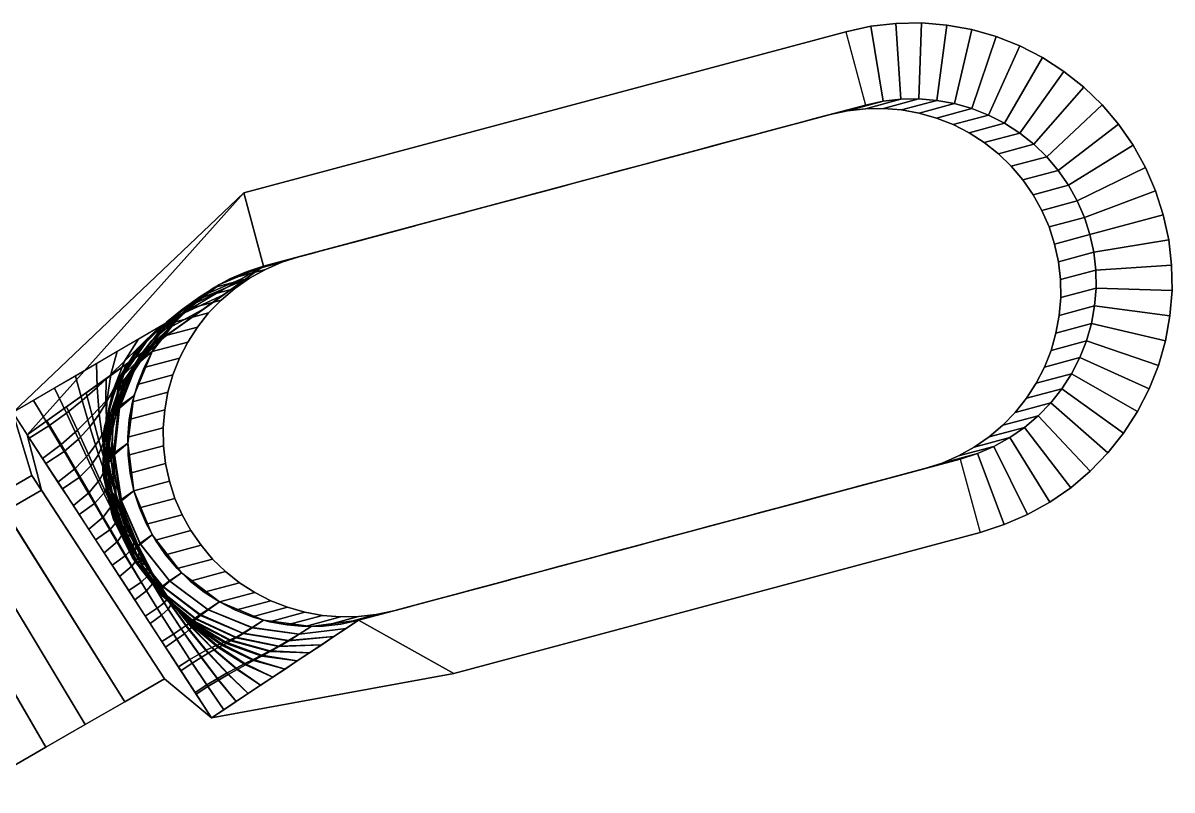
# Model space of a CAD drawing. Extents: x -5 to 4.92, y -1.62 to 2.57.
# Drawn here: x 1.786 to 4.921, y 0.475 to 2.568 of the extents above; entities that cross this region are included whole.
import ezdxf

# ---------------------------------------------------------------- set-up
doc = ezdxf.new("R2010")
doc.units = 0
doc.header["$MEASUREMENT"] = 0
doc.layers.add('FINGSURF', color=3, linetype='CONTINUOUS')

msp = doc.modelspace()

# ---------------------------------------------------------------- linework, layer by layer
at = {"layer": 'FINGSURF'}
for points in [[(4.0313, 2.5446, 0.35), (4.0313, 2.5446, -0.15), (2.3892, 2.1046, -0.15), (2.3892, 2.1046, 0.35)], [(2.4429, 1.9044, 0.45), (2.3892, 2.1046, 0.35), (4.0313, 2.5446, 0.35), (4.0849, 2.3444, 0.45)], [(2.4429, 1.9044, -0.15), (2.3892, 2.1046, -0.15), (4.0313, 2.5446, -0.15), (4.0849, 2.3444, -0.15)], [(3.9883, 2.3185, 0.35), (4.0849, 2.3444, 0.45), (2.4429, 1.9044, 0.45), (2.5394, 1.9303, 0.35)], [(2.4429, 1.9044, -0.15), (2.5394, 1.9303, -0.05), (3.9883, 2.3185, -0.05), (4.0849, 2.3444, -0.15)], [(2.5394, 1.9303, -0.05), (2.5394, 1.9303, 0.35), (3.9883, 2.3185, 0.35), (3.9883, 2.3185, -0.05)], [(1.7586, 1.5052, 0.0741), (2.3892, 2.1046, -0.15), (2.4429, 1.9044, -0.15), (1.7586, 1.5052, 0.0741)], [(1.7982, 1.4444, 0.2241), (2.3892, 2.1046, 0.35), (2.3892, 2.1046, -0.15), (1.7586, 1.5052, 0.0741)], [(1.7982, 1.4444, 0.2241), (2.3892, 2.1046, 0.35), (2.4429, 1.9044, 0.45), (1.7982, 1.4444, 0.2241)], [(1.8369, 1.2933, 0.2), (1.8105, 1.3338, 0.1), (1.7586, 1.5052, 0.0741), (1.7982, 1.4444, 0.2241)], [(1.7586, 1.5052, 0.0741), (1.8105, 1.3338, 0.1), (2.1722, 0.7785, 0.1), (2.3011, 0.6723, 0.0741)], [(1.8369, 1.2933, 0.2), (1.7982, 1.4444, 0.2241), (2.3011, 0.6723, 0.2241), (2.1722, 0.7785, 0.2)], [(2.7983, 0.9644, 0.35), (2.7017, 0.9385, 0.45), (4.3437, 1.3785, 0.45), (4.2472, 1.3526, 0.35)], [(4.3437, 1.3785, -0.15), (4.2472, 1.3526, -0.05), (2.7983, 0.9644, -0.05), (2.7017, 0.9385, -0.15)], [(2.962, 0.7937, -0.15), (2.7017, 0.9385, -0.15), (4.3437, 1.3785, -0.15), (4.3974, 1.1783, -0.15)], [(2.962, 0.7937, 0.35), (2.7017, 0.9385, 0.45), (4.3437, 1.3785, 0.45), (4.3974, 1.1783, 0.35)], [(2.7983, 0.9644, -0.05), (2.7983, 0.9644, 0.35), (4.2472, 1.3526, 0.35), (4.2472, 1.3526, -0.05)], [(2.962, 0.7937, -0.15), (2.962, 0.7937, 0.35), (4.3974, 1.1783, 0.35), (4.3974, 1.1783, -0.15)], [(2.3011, 0.6723, 0.0741), (2.7017, 0.9385, -0.15), (2.962, 0.7937, -0.1383), (2.3011, 0.6723, 0.0741)], [(2.3011, 0.6723, 0.2241), (2.962, 0.7937, 0.35), (2.7017, 0.9385, 0.45), (2.3011, 0.6723, 0.2241)], [(2.3011, 0.6723, 0.2241), (2.3011, 0.6723, 0.0741), (2.962, 0.7937, -0.1383), (2.962, 0.7937, 0.35)], [(2.1722, 0.7785, 0.1), (2.1722, 0.7785, 0.2), (2.3011, 0.6723, 0.2241), (2.3011, 0.6723, 0.0741)]]:
    msp.add_3dface(points, dxfattribs=at)

# ---------------------------------------------------------------- meshes
mesh = msp.add_polymesh((2, 33), dxfattribs=at)
for k, corner in enumerate([(4.3974, 1.1783, -0.15), (4.4635, 1.1995, -0.15), (4.5272, 1.2271, -0.15), (4.5878, 1.2608, -0.15), (4.6449, 1.3003, -0.15), (4.6978, 1.3452, -0.15), (4.7461, 1.3951, -0.15), (4.7892, 1.4495, -0.15), (4.8269, 1.5078, -0.15), (4.8586, 1.5696, -0.15), (4.8841, 1.6341, -0.15), (4.9031, 1.7008, -0.15), (4.9156, 1.7691, -0.15), (4.9212, 1.8383, -0.15), (4.9201, 1.9077, -0.15), (4.9122, 1.9767, -0.15), (4.8975, 2.0445, -0.15), (4.8763, 2.1106, -0.15), (4.8487, 2.1743, -0.15), (4.815, 2.2349, -0.15), (4.7755, 2.292, -0.15), (4.7305, 2.3449, -0.15), (4.6807, 2.3932, -0.15), (4.6263, 2.4363, -0.15), (4.568, 2.474, -0.15), (4.5062, 2.5057, -0.15), (4.4417, 2.5312, -0.15), (4.3749, 2.5502, -0.15), (4.3067, 2.5627, -0.15), (4.2375, 2.5683, -0.15), (4.1681, 2.5672, -0.15), (4.0991, 2.5593, -0.15), (4.0313, 2.5446, -0.15), (4.3437, 1.3785, -0.15), (4.3905, 1.3935, -0.15), (4.4355, 1.413, -0.15), (4.4784, 1.4368, -0.15), (4.5187, 1.4648, -0.15), (4.5561, 1.4965, -0.15), (4.5903, 1.5318, -0.15), (4.6208, 1.5702, -0.15), (4.6474, 1.6114, -0.15), (4.6698, 1.6551, -0.15), (4.6878, 1.7007, -0.15), (4.7013, 1.7479, -0.15), (4.7101, 1.7962, -0.15), (4.7141, 1.8451, -0.15), (4.7133, 1.8941, -0.15), (4.7077, 1.9429, -0.15), (4.6973, 1.9909, -0.15), (4.6823, 2.0376, -0.15), (4.6628, 2.0826, -0.15), (4.6389, 2.1255, -0.15), (4.611, 2.1658, -0.15), (4.5793, 2.2032, -0.15), (4.544, 2.2374, -0.15), (4.5056, 2.2679, -0.15), (4.4643, 2.2945, -0.15), (4.4207, 2.3169, -0.15), (4.3751, 2.3349, -0.15), (4.3279, 2.3484, -0.15), (4.2796, 2.3572, -0.15), (4.2307, 2.3612, -0.15), (4.1816, 2.3604, -0.15), (4.1329, 2.3548, -0.15), (4.0849, 2.3444, -0.15)]):
    mesh.set_mesh_vertex(divmod(k, 33), corner)
mesh = msp.add_polymesh((2, 33), dxfattribs=at)
for k, corner in enumerate([(4.3974, 1.1783, 0.35), (4.4635, 1.1995, 0.35), (4.5272, 1.2271, 0.35), (4.5878, 1.2608, 0.35), (4.6449, 1.3003, 0.35), (4.6978, 1.3452, 0.35), (4.7461, 1.3951, 0.35), (4.7892, 1.4495, 0.35), (4.8269, 1.5078, 0.35), (4.8586, 1.5696, 0.35), (4.8841, 1.6341, 0.35), (4.9031, 1.7008, 0.35), (4.9156, 1.7691, 0.35), (4.9212, 1.8383, 0.35), (4.9201, 1.9077, 0.35), (4.9122, 1.9767, 0.35), (4.8975, 2.0445, 0.35), (4.8763, 2.1106, 0.35), (4.8487, 2.1743, 0.35), (4.815, 2.2349, 0.35), (4.7755, 2.292, 0.35), (4.7305, 2.3449, 0.35), (4.6807, 2.3932, 0.35), (4.6263, 2.4363, 0.35), (4.568, 2.474, 0.35), (4.5062, 2.5057, 0.35), (4.4417, 2.5312, 0.35), (4.3749, 2.5502, 0.35), (4.3067, 2.5627, 0.35), (4.2375, 2.5683, 0.35), (4.1681, 2.5672, 0.35), (4.0991, 2.5593, 0.35), (4.0313, 2.5446, 0.35), (4.3437, 1.3785, 0.45), (4.3905, 1.3935, 0.45), (4.4355, 1.413, 0.45), (4.4784, 1.4368, 0.45), (4.5187, 1.4648, 0.45), (4.5561, 1.4965, 0.45), (4.5903, 1.5318, 0.45), (4.6208, 1.5702, 0.45), (4.6474, 1.6114, 0.45), (4.6698, 1.6551, 0.45), (4.6878, 1.7007, 0.45), (4.7013, 1.7479, 0.45), (4.7101, 1.7962, 0.45), (4.7141, 1.8451, 0.45), (4.7133, 1.8941, 0.45), (4.7077, 1.9429, 0.45), (4.6973, 1.9909, 0.45), (4.6823, 2.0376, 0.45), (4.6628, 2.0826, 0.45), (4.6389, 2.1255, 0.45), (4.611, 2.1658, 0.45), (4.5793, 2.2032, 0.45), (4.544, 2.2374, 0.45), (4.5056, 2.2679, 0.45), (4.4643, 2.2945, 0.45), (4.4207, 2.3169, 0.45), (4.3751, 2.3349, 0.45), (4.3279, 2.3484, 0.45), (4.2796, 2.3572, 0.45), (4.2307, 2.3612, 0.45), (4.1816, 2.3604, 0.45), (4.1329, 2.3548, 0.45), (4.0849, 2.3444, 0.45)]):
    mesh.set_mesh_vertex(divmod(k, 33), corner)
mesh = msp.add_polymesh((2, 33), dxfattribs=at)
for k, corner in enumerate([(4.3974, 1.1783, -0.15), (4.4635, 1.1995, -0.15), (4.5272, 1.2271, -0.15), (4.5878, 1.2608, -0.15), (4.6449, 1.3003, -0.15), (4.6978, 1.3452, -0.15), (4.7461, 1.3951, -0.15), (4.7892, 1.4495, -0.15), (4.8269, 1.5078, -0.15), (4.8586, 1.5696, -0.15), (4.8841, 1.6341, -0.15), (4.9031, 1.7008, -0.15), (4.9156, 1.7691, -0.15), (4.9212, 1.8383, -0.15), (4.9201, 1.9077, -0.15), (4.9122, 1.9767, -0.15), (4.8975, 2.0445, -0.15), (4.8763, 2.1106, -0.15), (4.8487, 2.1743, -0.15), (4.815, 2.2349, -0.15), (4.7755, 2.292, -0.15), (4.7305, 2.3449, -0.15), (4.6807, 2.3932, -0.15), (4.6263, 2.4363, -0.15), (4.568, 2.474, -0.15), (4.5062, 2.5057, -0.15), (4.4417, 2.5312, -0.15), (4.3749, 2.5502, -0.15), (4.3067, 2.5627, -0.15), (4.2375, 2.5683, -0.15), (4.1681, 2.5672, -0.15), (4.0991, 2.5593, -0.15), (4.0313, 2.5446, -0.15), (4.3974, 1.1783, 0.35), (4.4635, 1.1995, 0.35), (4.5272, 1.2271, 0.35), (4.5878, 1.2608, 0.35), (4.6449, 1.3003, 0.35), (4.6978, 1.3452, 0.35), (4.7461, 1.3951, 0.35), (4.7892, 1.4495, 0.35), (4.8269, 1.5078, 0.35), (4.8586, 1.5696, 0.35), (4.8841, 1.6341, 0.35), (4.9031, 1.7008, 0.35), (4.9156, 1.7691, 0.35), (4.9212, 1.8383, 0.35), (4.9201, 1.9077, 0.35), (4.9122, 1.9767, 0.35), (4.8975, 2.0445, 0.35), (4.8763, 2.1106, 0.35), (4.8487, 2.1743, 0.35), (4.815, 2.2349, 0.35), (4.7755, 2.292, 0.35), (4.7305, 2.3449, 0.35), (4.6807, 2.3932, 0.35), (4.6263, 2.4363, 0.35), (4.568, 2.474, 0.35), (4.5062, 2.5057, 0.35), (4.4417, 2.5312, 0.35), (4.3749, 2.5502, 0.35), (4.3067, 2.5627, 0.35), (4.2375, 2.5683, 0.35), (4.1681, 2.5672, 0.35), (4.0991, 2.5593, 0.35), (4.0313, 2.5446, 0.35)]):
    mesh.set_mesh_vertex(divmod(k, 33), corner)
mesh = msp.add_polymesh((2, 33), dxfattribs=at)
for k, corner in enumerate([(4.2472, 1.3526, 0.35), (4.2939, 1.3676, 0.35), (4.3389, 1.3871, 0.35), (4.3818, 1.411, 0.35), (4.4221, 1.4389, 0.35), (4.4595, 1.4706, 0.35), (4.4937, 1.5059, 0.35), (4.5242, 1.5443, 0.35), (4.5508, 1.5856, 0.35), (4.5732, 1.6292, 0.35), (4.5912, 1.6748, 0.35), (4.6047, 1.722, 0.35), (4.6135, 1.7703, 0.35), (4.6175, 1.8192, 0.35), (4.6167, 1.8683, 0.35), (4.6111, 1.917, 0.35), (4.6007, 1.965, 0.35), (4.5857, 2.0117, 0.35), (4.5662, 2.0567, 0.35), (4.5423, 2.0996, 0.35), (4.5144, 2.1399, 0.35), (4.4827, 2.1774, 0.35), (4.4474, 2.2115, 0.35), (4.409, 2.242, 0.35), (4.3677, 2.2686, 0.35), (4.3241, 2.291, 0.35), (4.2785, 2.309, 0.35), (4.2313, 2.3225, 0.35), (4.183, 2.3313, 0.35), (4.1341, 2.3353, 0.35), (4.085, 2.3345, 0.35), (4.0363, 2.3289, 0.35), (3.9883, 2.3185, 0.35), (4.3437, 1.3785, 0.45), (4.3905, 1.3935, 0.45), (4.4355, 1.413, 0.45), (4.4784, 1.4368, 0.45), (4.5187, 1.4648, 0.45), (4.5561, 1.4965, 0.45), (4.5903, 1.5318, 0.45), (4.6208, 1.5702, 0.45), (4.6474, 1.6114, 0.45), (4.6698, 1.6551, 0.45), (4.6878, 1.7007, 0.45), (4.7013, 1.7479, 0.45), (4.7101, 1.7962, 0.45), (4.7141, 1.8451, 0.45), (4.7133, 1.8941, 0.45), (4.7077, 1.9429, 0.45), (4.6973, 1.9909, 0.45), (4.6823, 2.0376, 0.45), (4.6628, 2.0826, 0.45), (4.6389, 2.1255, 0.45), (4.611, 2.1658, 0.45), (4.5793, 2.2032, 0.45), (4.544, 2.2374, 0.45), (4.5056, 2.2679, 0.45), (4.4643, 2.2945, 0.45), (4.4207, 2.3169, 0.45), (4.3751, 2.3349, 0.45), (4.3279, 2.3484, 0.45), (4.2796, 2.3572, 0.45), (4.2307, 2.3612, 0.45), (4.1816, 2.3604, 0.45), (4.1329, 2.3548, 0.45), (4.0849, 2.3444, 0.45)]):
    mesh.set_mesh_vertex(divmod(k, 33), corner)
mesh = msp.add_polymesh((2, 33), dxfattribs=at)
for k, corner in enumerate([(4.3437, 1.3785, -0.15), (4.3905, 1.3935, -0.15), (4.4355, 1.413, -0.15), (4.4784, 1.4368, -0.15), (4.5187, 1.4648, -0.15), (4.5561, 1.4965, -0.15), (4.5903, 1.5318, -0.15), (4.6208, 1.5702, -0.15), (4.6474, 1.6114, -0.15), (4.6698, 1.6551, -0.15), (4.6878, 1.7007, -0.15), (4.7013, 1.7479, -0.15), (4.7101, 1.7962, -0.15), (4.7141, 1.8451, -0.15), (4.7133, 1.8941, -0.15), (4.7077, 1.9429, -0.15), (4.6973, 1.9909, -0.15), (4.6823, 2.0376, -0.15), (4.6628, 2.0826, -0.15), (4.6389, 2.1255, -0.15), (4.611, 2.1658, -0.15), (4.5793, 2.2032, -0.15), (4.544, 2.2374, -0.15), (4.5056, 2.2679, -0.15), (4.4643, 2.2945, -0.15), (4.4207, 2.3169, -0.15), (4.3751, 2.3349, -0.15), (4.3279, 2.3484, -0.15), (4.2796, 2.3572, -0.15), (4.2307, 2.3612, -0.15), (4.1816, 2.3604, -0.15), (4.1329, 2.3548, -0.15), (4.0849, 2.3444, -0.15), (4.2472, 1.3526, -0.05), (4.2939, 1.3676, -0.05), (4.3389, 1.3871, -0.05), (4.3818, 1.411, -0.05), (4.4221, 1.4389, -0.05), (4.4595, 1.4706, -0.05), (4.4937, 1.5059, -0.05), (4.5242, 1.5443, -0.05), (4.5508, 1.5856, -0.05), (4.5732, 1.6292, -0.05), (4.5912, 1.6748, -0.05), (4.6047, 1.722, -0.05), (4.6135, 1.7703, -0.05), (4.6175, 1.8192, -0.05), (4.6167, 1.8683, -0.05), (4.6111, 1.917, -0.05), (4.6007, 1.965, -0.05), (4.5857, 2.0117, -0.05), (4.5662, 2.0567, -0.05), (4.5423, 2.0996, -0.05), (4.5144, 2.1399, -0.05), (4.4827, 2.1774, -0.05), (4.4474, 2.2115, -0.05), (4.409, 2.242, -0.05), (4.3677, 2.2686, -0.05), (4.3241, 2.291, -0.05), (4.2785, 2.309, -0.05), (4.2313, 2.3225, -0.05), (4.183, 2.3313, -0.05), (4.1341, 2.3353, -0.05), (4.085, 2.3345, -0.05), (4.0363, 2.3289, -0.05), (3.9883, 2.3185, -0.05)]):
    mesh.set_mesh_vertex(divmod(k, 33), corner)
mesh = msp.add_polymesh((2, 33), dxfattribs=at)
for k, corner in enumerate([(2.4429, 1.9044, -0.15), (2.4942, 1.9182, -0.15), (2.5455, 1.9319, -0.15), (2.5968, 1.9457, -0.15), (2.6481, 1.9594, -0.15), (2.6994, 1.9732, -0.15), (2.7507, 1.9869, -0.15), (2.8021, 2.0007, -0.15), (2.8534, 2.0144, -0.15), (2.9047, 2.0282, -0.15), (2.956, 2.0419, -0.15), (3.0073, 2.0557, -0.15), (3.0586, 2.0694, -0.15), (3.1099, 2.0832, -0.15), (3.1613, 2.0969, -0.15), (3.2126, 2.1107, -0.15), (3.2639, 2.1244, -0.15), (3.3152, 2.1382, -0.15), (3.3665, 2.1519, -0.15), (3.4178, 2.1657, -0.15), (3.4692, 2.1794, -0.15), (3.5205, 2.1932, -0.15), (3.5718, 2.2069, -0.15), (3.6231, 2.2207, -0.15), (3.6744, 2.2344, -0.15), (3.7257, 2.2482, -0.15), (3.777, 2.2619, -0.15), (3.8284, 2.2757, -0.15), (3.8797, 2.2894, -0.15), (3.931, 2.3032, -0.15), (3.9823, 2.3169, -0.15), (4.0336, 2.3307, -0.15), (4.0849, 2.3444, -0.15), (2.5394, 1.9303, -0.05), (2.5847, 1.9424, -0.05), (2.63, 1.9546, -0.05), (2.6753, 1.9667, -0.05), (2.7206, 1.9788, -0.05), (2.7658, 1.991, -0.05), (2.8111, 2.0031, -0.05), (2.8564, 2.0152, -0.05), (2.9017, 2.0274, -0.05), (2.9469, 2.0395, -0.05), (2.9922, 2.0516, -0.05), (3.0375, 2.0638, -0.05), (3.0828, 2.0759, -0.05), (3.1281, 2.088, -0.05), (3.1733, 2.1002, -0.05), (3.2186, 2.1123, -0.05), (3.2639, 2.1244, -0.05), (3.3092, 2.1365, -0.05), (3.3544, 2.1487, -0.05), (3.3997, 2.1608, -0.05), (3.445, 2.1729, -0.05), (3.4903, 2.1851, -0.05), (3.5356, 2.1972, -0.05), (3.5808, 2.2093, -0.05), (3.6261, 2.2215, -0.05), (3.6714, 2.2336, -0.05), (3.7167, 2.2457, -0.05), (3.7619, 2.2579, -0.05), (3.8072, 2.27, -0.05), (3.8525, 2.2821, -0.05), (3.8978, 2.2943, -0.05), (3.9431, 2.3064, -0.05), (3.9883, 2.3185, -0.05)]):
    mesh.set_mesh_vertex(divmod(k, 33), corner)
mesh = msp.add_polymesh((2, 33), dxfattribs=at)
for k, corner in enumerate([(3.9883, 2.3185, -0.05), (4.0363, 2.3289, -0.05), (4.085, 2.3345, -0.05), (4.1341, 2.3353, -0.05), (4.183, 2.3313, -0.05), (4.2313, 2.3225, -0.05), (4.2785, 2.309, -0.05), (4.3241, 2.291, -0.05), (4.3677, 2.2686, -0.05), (4.409, 2.242, -0.05), (4.4474, 2.2115, -0.05), (4.4827, 2.1774, -0.05), (4.5144, 2.1399, -0.05), (4.5423, 2.0996, -0.05), (4.5662, 2.0567, -0.05), (4.5857, 2.0117, -0.05), (4.6007, 1.965, -0.05), (4.6111, 1.917, -0.05), (4.6167, 1.8683, -0.05), (4.6175, 1.8192, -0.05), (4.6135, 1.7703, -0.05), (4.6047, 1.722, -0.05), (4.5912, 1.6748, -0.05), (4.5732, 1.6292, -0.05), (4.5508, 1.5856, -0.05), (4.5242, 1.5443, -0.05), (4.4937, 1.5059, -0.05), (4.4595, 1.4706, -0.05), (4.4221, 1.4389, -0.05), (4.3818, 1.411, -0.05), (4.3389, 1.3871, -0.05), (4.2939, 1.3676, -0.05), (4.2472, 1.3526, -0.05), (3.9883, 2.3185, 0.35), (4.0363, 2.3289, 0.35), (4.085, 2.3345, 0.35), (4.1341, 2.3353, 0.35), (4.183, 2.3313, 0.35), (4.2313, 2.3225, 0.35), (4.2785, 2.309, 0.35), (4.3241, 2.291, 0.35), (4.3677, 2.2686, 0.35), (4.409, 2.242, 0.35), (4.4474, 2.2115, 0.35), (4.4827, 2.1774, 0.35), (4.5144, 2.1399, 0.35), (4.5423, 2.0996, 0.35), (4.5662, 2.0567, 0.35), (4.5857, 2.0117, 0.35), (4.6007, 1.965, 0.35), (4.6111, 1.917, 0.35), (4.6167, 1.8683, 0.35), (4.6175, 1.8192, 0.35), (4.6135, 1.7703, 0.35), (4.6047, 1.722, 0.35), (4.5912, 1.6748, 0.35), (4.5732, 1.6292, 0.35), (4.5508, 1.5856, 0.35), (4.5242, 1.5443, 0.35), (4.4937, 1.5059, 0.35), (4.4595, 1.4706, 0.35), (4.4221, 1.4389, 0.35), (4.3818, 1.411, 0.35), (4.3389, 1.3871, 0.35), (4.2939, 1.3676, 0.35), (4.2472, 1.3526, 0.35)]):
    mesh.set_mesh_vertex(divmod(k, 33), corner)
mesh = msp.add_polymesh((2, 33), dxfattribs=at)
for k, corner in enumerate([(2.7983, 0.9644, 0.35), (2.7503, 0.954, 0.35), (2.7016, 0.9484, 0.35), (2.6525, 0.9476, 0.35), (2.6036, 0.9516, 0.35), (2.5553, 0.9604, 0.35), (2.5081, 0.9739, 0.35), (2.4625, 0.9919, 0.35), (2.4189, 1.0143, 0.35), (2.3776, 1.0409, 0.35), (2.3392, 1.0714, 0.35), (2.3039, 1.1055, 0.35), (2.2722, 1.143, 0.35), (2.2443, 1.1833, 0.35), (2.2204, 1.2262, 0.35), (2.2009, 1.2712, 0.35), (2.1859, 1.3179, 0.35), (2.1755, 1.3659, 0.35), (2.1699, 1.4146, 0.35), (2.1691, 1.4637, 0.35), (2.1731, 1.5126, 0.35), (2.1819, 1.5609, 0.35), (2.1954, 1.6081, 0.35), (2.2134, 1.6537, 0.35), (2.2358, 1.6973, 0.35), (2.2624, 1.7386, 0.35), (2.2929, 1.777, 0.35), (2.3271, 1.8123, 0.35), (2.3645, 1.844, 0.35), (2.4048, 1.8719, 0.35), (2.4477, 1.8958, 0.35), (2.4927, 1.9153, 0.35), (2.5394, 1.9303, 0.35), (2.7017, 0.9385, 0.45), (2.6537, 0.9281, 0.45), (2.605, 0.9225, 0.45), (2.5559, 0.9217, 0.45), (2.507, 0.9257, 0.45), (2.4587, 0.9345, 0.45), (2.4115, 0.948, 0.45), (2.3659, 0.966, 0.45), (2.3223, 0.9884, 0.45), (2.281, 1.015, 0.45), (2.2426, 1.0455, 0.45), (2.2073, 1.0797, 0.45), (2.1756, 1.1171, 0.45), (2.1477, 1.1574, 0.45), (2.1238, 1.2003, 0.45), (2.1043, 1.2453, 0.45), (2.0893, 1.292, 0.45), (2.0789, 1.34, 0.45), (2.0733, 1.3888, 0.45), (2.0725, 1.4378, 0.45), (2.0765, 1.4867, 0.45), (2.0853, 1.535, 0.45), (2.0988, 1.5822, 0.45), (2.1168, 1.6278, 0.45), (2.1393, 1.6715, 0.45), (2.1658, 1.7127, 0.45), (2.1963, 1.7511, 0.45), (2.2305, 1.7864, 0.45), (2.2679, 1.8181, 0.45), (2.3082, 1.8461, 0.45), (2.3511, 1.8699, 0.45), (2.3961, 1.8894, 0.45), (2.4429, 1.9044, 0.45)]):
    mesh.set_mesh_vertex(divmod(k, 33), corner)
mesh = msp.add_polymesh((2, 33), dxfattribs=at)
for k, corner in enumerate([(2.7017, 0.9385, -0.15), (2.6537, 0.9281, -0.15), (2.605, 0.9225, -0.15), (2.5559, 0.9217, -0.15), (2.507, 0.9257, -0.15), (2.4587, 0.9345, -0.15), (2.4115, 0.948, -0.15), (2.3659, 0.966, -0.15), (2.3223, 0.9884, -0.15), (2.281, 1.015, -0.15), (2.2426, 1.0455, -0.15), (2.2073, 1.0797, -0.15), (2.1756, 1.1171, -0.15), (2.1477, 1.1574, -0.15), (2.1238, 1.2003, -0.15), (2.1043, 1.2453, -0.15), (2.0893, 1.292, -0.15), (2.0789, 1.34, -0.15), (2.0733, 1.3888, -0.15), (2.0725, 1.4378, -0.15), (2.0765, 1.4867, -0.15), (2.0853, 1.535, -0.15), (2.0988, 1.5822, -0.15), (2.1168, 1.6278, -0.15), (2.1393, 1.6715, -0.15), (2.1658, 1.7127, -0.15), (2.1963, 1.7511, -0.15), (2.2305, 1.7864, -0.15), (2.2679, 1.8181, -0.15), (2.3082, 1.8461, -0.15), (2.3511, 1.8699, -0.15), (2.3961, 1.8894, -0.15), (2.4429, 1.9044, -0.15), (2.7983, 0.9644, -0.05), (2.7503, 0.954, -0.05), (2.7016, 0.9484, -0.05), (2.6525, 0.9476, -0.05), (2.6036, 0.9516, -0.05), (2.5553, 0.9604, -0.05), (2.5081, 0.9739, -0.05), (2.4625, 0.9919, -0.05), (2.4189, 1.0143, -0.05), (2.3776, 1.0409, -0.05), (2.3392, 1.0714, -0.05), (2.3039, 1.1055, -0.05), (2.2722, 1.143, -0.05), (2.2443, 1.1833, -0.05), (2.2204, 1.2262, -0.05), (2.2009, 1.2712, -0.05), (2.1859, 1.3179, -0.05), (2.1755, 1.3659, -0.05), (2.1699, 1.4146, -0.05), (2.1691, 1.4637, -0.05), (2.1731, 1.5126, -0.05), (2.1819, 1.5609, -0.05), (2.1954, 1.6081, -0.05), (2.2134, 1.6537, -0.05), (2.2358, 1.6973, -0.05), (2.2624, 1.7386, -0.05), (2.2929, 1.777, -0.05), (2.3271, 1.8123, -0.05), (2.3645, 1.844, -0.05), (2.4048, 1.8719, -0.05), (2.4477, 1.8958, -0.05), (2.4927, 1.9153, -0.05), (2.5394, 1.9303, -0.05)]):
    mesh.set_mesh_vertex(divmod(k, 33), corner)
mesh = msp.add_polymesh((2, 33), dxfattribs=at)
for k, corner in enumerate([(2.5394, 1.9303, 0.35), (2.4927, 1.9153, 0.35), (2.4477, 1.8958, 0.35), (2.4048, 1.8719, 0.35), (2.3645, 1.844, 0.35), (2.3271, 1.8123, 0.35), (2.2929, 1.777, 0.35), (2.2624, 1.7386, 0.35), (2.2358, 1.6973, 0.35), (2.2134, 1.6537, 0.35), (2.1954, 1.6081, 0.35), (2.1819, 1.5609, 0.35), (2.1731, 1.5126, 0.35), (2.1691, 1.4637, 0.35), (2.1699, 1.4146, 0.35), (2.1755, 1.3659, 0.35), (2.1859, 1.3179, 0.35), (2.2009, 1.2712, 0.35), (2.2204, 1.2262, 0.35), (2.2443, 1.1833, 0.35), (2.2722, 1.143, 0.35), (2.3039, 1.1055, 0.35), (2.3392, 1.0714, 0.35), (2.3776, 1.0409, 0.35), (2.4189, 1.0143, 0.35), (2.4625, 0.9919, 0.35), (2.5081, 0.9739, 0.35), (2.5553, 0.9604, 0.35), (2.6036, 0.9516, 0.35), (2.6525, 0.9476, 0.35), (2.7016, 0.9484, 0.35), (2.7503, 0.954, 0.35), (2.7983, 0.9644, 0.35), (2.5394, 1.9303, -0.05), (2.4927, 1.9153, -0.05), (2.4477, 1.8958, -0.05), (2.4048, 1.8719, -0.05), (2.3645, 1.844, -0.05), (2.3271, 1.8123, -0.05), (2.2929, 1.777, -0.05), (2.2624, 1.7386, -0.05), (2.2358, 1.6973, -0.05), (2.2134, 1.6537, -0.05), (2.1954, 1.6081, -0.05), (2.1819, 1.5609, -0.05), (2.1731, 1.5126, -0.05), (2.1691, 1.4637, -0.05), (2.1699, 1.4146, -0.05), (2.1755, 1.3659, -0.05), (2.1859, 1.3179, -0.05), (2.2009, 1.2712, -0.05), (2.2204, 1.2262, -0.05), (2.2443, 1.1833, -0.05), (2.2722, 1.143, -0.05), (2.3039, 1.1055, -0.05), (2.3392, 1.0714, -0.05), (2.3776, 1.0409, -0.05), (2.4189, 1.0143, -0.05), (2.4625, 0.9919, -0.05), (2.5081, 0.9739, -0.05), (2.5553, 0.9604, -0.05), (2.6036, 0.9516, -0.05), (2.6525, 0.9476, -0.05), (2.7016, 0.9484, -0.05), (2.7503, 0.954, -0.05), (2.7983, 0.9644, -0.05)]):
    mesh.set_mesh_vertex(divmod(k, 33), corner)
mesh = msp.add_polymesh((13, 13), dxfattribs=at)
for k, corner in enumerate([(1.7586, 1.5052, 0.0741), (1.8038, 1.4358, 0.0741), (1.849, 1.3664, 0.0741), (1.8942, 1.2969, 0.0741), (1.9394, 1.2275, 0.0741), (1.9846, 1.1581, 0.0741), (2.0298, 1.0887, 0.0741), (2.075, 1.0193, 0.0741), (2.1202, 0.9499, 0.0741), (2.1654, 0.8805, 0.0741), (2.2107, 0.8111, 0.0741), (2.2559, 0.7417, 0.0741), (2.3011, 0.6723, 0.0741), (1.8156, 1.5384, 0.0554), (1.8572, 1.4692, 0.0554), (1.8985, 1.3992, 0.0554), (1.9398, 1.3284, 0.0554), (1.9812, 1.2571, 0.0554), (2.0231, 1.1855, 0.0554), (2.0655, 1.1139, 0.0554), (2.1086, 1.0424, 0.0554), (2.1524, 0.9714, 0.0554), (2.1969, 0.9009, 0.0554), (2.2421, 0.8312, 0.0554), (2.2879, 0.7623, 0.0554), (2.3345, 0.6945, 0.0554), (1.8726, 1.5717, 0.0367), (1.905, 1.5035, 0.0367), (1.9378, 1.4327, 0.0367), (1.9716, 1.3597, 0.0367), (2.0071, 1.2853, 0.0367), (2.0446, 1.21, 0.0367), (2.0845, 1.1346, 0.0367), (2.1268, 1.0599, 0.0367), (2.1714, 0.9865, 0.0367), (2.2183, 0.9151, 0.0367), (2.2669, 0.8461, 0.0367), (2.3169, 0.7799, 0.0367), (2.3678, 0.7166, 0.0367), (1.9296, 1.605, 0.018), (1.9484, 1.5384, 0.018), (1.9689, 1.4667, 0.018), (1.9925, 1.3909, 0.018), (2.0201, 1.3123, 0.018), (2.0525, 1.232, 0.018), (2.09, 1.1517, 0.018), (2.1326, 1.0727, 0.018), (2.1801, 0.9965, 0.018), (2.2317, 0.9243, 0.018), (2.2865, 0.8569, 0.018), (2.3434, 0.795, 0.018), (2.4012, 0.7388, 0.018), (1.9867, 1.6383, -0.0006), (1.9885, 1.5737, -0.0006), (1.994, 1.5011, -0.0006), (2.0051, 1.4221, -0.0006), (2.0235, 1.3384, -0.0006), (2.0501, 1.2523, -0.0006), (2.0854, 1.1661, -0.0006), (2.1293, 1.0822, -0.0006), (2.1809, 1.0028, -0.0006), (2.2391, 0.9297, -0.0006), (2.3021, 0.8646, -0.0006), (2.368, 0.8082, -0.0006), (2.4346, 0.761, -0.0006), (2.0437, 1.6715, -0.0193), (2.0263, 1.6093, -0.0193), (2.0149, 1.5358, -0.0193), (2.0123, 1.4532, -0.0193), (2.0205, 1.3639, -0.0193), (2.041, 1.2713, -0.0193), (2.0742, 1.1787, -0.0193), (2.1197, 1.0894, -0.0193), (2.1765, 1.0065, -0.0193), (2.2425, 0.9327, -0.0193), (2.3151, 0.8702, -0.0193), (2.3913, 0.8202, -0.0193), (2.468, 0.7832, -0.0193), (2.1007, 1.7048, -0.038), (2.063, 1.6451, -0.038), (2.0339, 1.5707, -0.038), (2.0167, 1.4842, -0.038), (2.0144, 1.3892, -0.038), (2.0284, 1.2898, -0.038), (2.0596, 1.1904, -0.038), (2.1071, 1.0954, -0.038), (2.1695, 1.0089, -0.038), (2.2439, 0.9345, -0.038), (2.3268, 0.8748, -0.038), (2.4141, 0.8316, -0.038), (2.5014, 0.8054, -0.038), (2.1577, 1.7381, -0.0566), (2.0997, 1.6809, -0.0566), (2.0528, 1.6055, -0.0566), (2.0211, 1.5153, -0.0566), (2.0082, 1.4145, -0.0566), (2.0159, 1.3083, -0.0566), (2.045, 1.2021, -0.0566), (2.0945, 1.1014, -0.0566), (2.1625, 1.0113, -0.0566), (2.2453, 0.9362, -0.0566), (2.3384, 0.8794, -0.0566), (2.4368, 0.8429, -0.0566), (2.5348, 0.8276, -0.0566), (2.2148, 1.7713, -0.0753), (2.1376, 1.7165, -0.0753), (2.0737, 1.6402, -0.0753), (2.0283, 1.5463, -0.0753), (2.0052, 1.44, -0.0753), (2.0068, 1.3273, -0.0753), (2.0337, 1.2147, -0.0753), (2.085, 1.1086, -0.0753), (2.1581, 1.015, -0.0753), (2.2487, 0.9392, -0.0753), (2.3514, 0.885, -0.0753), (2.4601, 0.8549, -0.0753), (2.5681, 0.8498, -0.0753), (2.2718, 1.8046, -0.094), (2.1776, 1.7519, -0.094), (2.0988, 1.6747, -0.094), (2.041, 1.5775, -0.094), (2.0086, 1.4661, -0.094), (2.0044, 1.3476, -0.094), (2.0292, 1.2291, -0.094), (2.0817, 1.118, -0.094), (2.1589, 1.0213, -0.094), (2.2561, 0.9447, -0.094), (2.367, 0.8927, -0.094), (2.4847, 0.8682, -0.094), (2.6015, 0.8719, -0.094), (2.3288, 1.8379, -0.1127), (2.221, 1.7867, -0.1127), (2.1299, 1.7087, -0.1127), (2.0618, 1.6087, -0.1127), (2.0216, 1.4931, -0.1127), (2.0123, 1.3696, -0.1127), (2.0347, 1.2462, -0.1127), (2.0875, 1.1309, -0.1127), (2.1675, 1.0313, -0.1127), (2.2695, 0.9539, -0.1127), (2.3866, 0.9035, -0.1127), (2.5112, 0.8832, -0.1127), (2.6349, 0.8941, -0.1127), (2.3858, 1.8711, -0.1313), (2.2689, 1.821, -0.1313), (2.1692, 1.7422, -0.1313), (2.0937, 1.64, -0.1313), (2.0475, 1.5213, -0.1313), (2.0338, 1.394, -0.1313), (2.0536, 1.2669, -0.1313), (2.1057, 1.1483, -0.1313), (2.1866, 1.0464, -0.1313), (2.2909, 0.968, -0.1313), (2.4114, 0.9184, -0.1313), (2.5402, 0.9008, -0.1313), (2.6683, 0.9163, -0.1313), (2.4429, 1.9044, -0.15), (2.3223, 1.8545, -0.15), (2.2187, 1.775, -0.15), (2.1393, 1.6715, -0.15), (2.0893, 1.5509, -0.15), (2.0723, 1.4215, -0.15), (2.0893, 1.292, -0.15), (2.1393, 1.1715, -0.15), (2.2187, 1.0679, -0.15), (2.3223, 0.9884, -0.15), (2.4429, 0.9385, -0.15), (2.5723, 0.9215, -0.15), (2.7017, 0.9385, -0.15)]):
    mesh.set_mesh_vertex(divmod(k, 13), corner)
mesh = msp.add_polymesh((13, 13), dxfattribs=at)
for k, corner in enumerate([(2.7017, 0.9385, 0.45), (2.6683, 0.9163, 0.4312), (2.6349, 0.8941, 0.4123), (2.6015, 0.8719, 0.3935), (2.5681, 0.8498, 0.3747), (2.5348, 0.8276, 0.3559), (2.5014, 0.8054, 0.337), (2.468, 0.7832, 0.3182), (2.4346, 0.761, 0.2994), (2.4012, 0.7388, 0.2805), (2.3678, 0.7166, 0.2617), (2.3345, 0.6945, 0.2429), (2.3011, 0.6723, 0.2241), (2.5723, 0.9215, 0.45), (2.5403, 0.9006, 0.4312), (2.5115, 0.8828, 0.4123), (2.4853, 0.8673, 0.3935), (2.4611, 0.8535, 0.3747), (2.4381, 0.841, 0.3559), (2.4157, 0.829, 0.337), (2.3934, 0.8171, 0.3182), (2.3704, 0.8045, 0.2994), (2.3461, 0.7908, 0.2805), (2.3199, 0.7753, 0.2617), (2.2911, 0.7574, 0.2429), (2.2592, 0.7366, 0.2241), (2.4429, 0.9385, 0.45), (2.4118, 0.9179, 0.4312), (2.3874, 0.9023, 0.4123), (2.3684, 0.8907, 0.3935), (2.3534, 0.8821, 0.3747), (2.341, 0.8754, 0.3559), (2.3301, 0.8697, 0.337), (2.3191, 0.8641, 0.3182), (2.3068, 0.8574, 0.2994), (2.2918, 0.8488, 0.2805), (2.2727, 0.8371, 0.2617), (2.2483, 0.8215, 0.2429), (2.2173, 0.801, 0.2241), (2.3223, 0.9884, 0.45), (2.2914, 0.9671, 0.4312), (2.2708, 0.9519, 0.4123), (2.2582, 0.9414, 0.3935), (2.2517, 0.9346, 0.3747), (2.2492, 0.9301, 0.3559), (2.2488, 0.9269, 0.337), (2.2484, 0.9236, 0.3182), (2.2459, 0.9192, 0.2994), (2.2394, 0.9123, 0.2805), (2.2269, 0.9019, 0.2617), (2.2062, 0.8866, 0.2429), (2.1753, 0.8653, 0.2241), (2.2187, 1.0679, 0.45), (2.1875, 1.045, 0.4312), (2.1694, 1.0284, 0.4123), (2.1619, 1.0166, 0.3935), (2.1622, 1.0086, 0.3747), (2.1678, 1.0031, 0.3559), (2.1761, 0.9988, 0.337), (2.1843, 0.9945, 0.3182), (2.1899, 0.9889, 0.2994), (2.1903, 0.9809, 0.2805), (2.1827, 0.9692, 0.2617), (2.1646, 0.9525, 0.2429), (2.1334, 0.9296, 0.2241), (2.1393, 1.1715, 0.45), (2.107, 1.1464, 0.4312), (2.0901, 1.1269, 0.4123), (2.0856, 1.1119, 0.3935), (2.0904, 1.1003, 0.3747), (2.1014, 1.091, 0.3559), (2.1154, 1.0827, 0.337), (2.1294, 1.0745, 0.3182), (2.1404, 1.0651, 0.2994), (2.1451, 1.0535, 0.2805), (2.1407, 1.0385, 0.2617), (2.1238, 1.0191, 0.2429), (2.0915, 0.994, 0.2241), (2.0893, 1.292, 0.45), (2.0553, 1.2643, 0.4312), (2.038, 1.2411, 0.4123), (2.0341, 1.2215, 0.3935), (2.0403, 1.2046, 0.3747), (2.0532, 1.1894, 0.3559), (2.0695, 1.1752, 0.337), (2.0857, 1.161, 0.3182), (2.0986, 1.1458, 0.2994), (2.1048, 1.1289, 0.2805), (2.101, 1.1093, 0.2617), (2.0837, 1.086, 0.2429), (2.0496, 1.0583, 0.2241), (2.0723, 1.4215, 0.45), (2.0358, 1.3909, 0.4312), (2.0163, 1.3635, 0.4123), (2.0103, 1.3385, 0.3935), (2.0146, 1.3153, 0.3747), (2.0256, 1.2934, 0.3559), (2.04, 1.2721, 0.337), (2.0544, 1.2507, 0.3182), (2.0654, 1.2288, 0.2994), (2.0696, 1.2056, 0.2805), (2.0637, 1.1806, 0.2617), (2.0442, 1.1532, 0.2429), (2.0077, 1.1227, 0.2241), (2.0893, 1.5509, 0.45), (2.0499, 1.5176, 0.4312), (2.0263, 1.486, 0.4123), (2.0155, 1.4556, 0.3935), (2.0142, 1.4262, 0.3747), (2.0193, 1.3974, 0.3559), (2.0276, 1.3689, 0.337), (2.0358, 1.3405, 0.3182), (2.0409, 1.3117, 0.2994), (2.0396, 1.2823, 0.2805), (2.0288, 1.2519, 0.2617), (2.0052, 1.2203, 0.2429), (1.9658, 1.187, 0.2241), (2.1393, 1.6715, 0.45), (2.0964, 1.6358, 0.4312), (2.0671, 1.6005, 0.4123), (2.0487, 1.5655, 0.3935), (2.0385, 1.5307, 0.3747), (2.0337, 1.496, 0.3559), (2.0316, 1.4614, 0.337), (2.0295, 1.4268, 0.3182), (2.0247, 1.3921, 0.2994), (2.0144, 1.3573, 0.2805), (1.996, 1.3223, 0.2617), (1.9667, 1.287, 0.2429), (1.9239, 1.2514, 0.2241), (2.2187, 1.775, 0.45), (2.1722, 1.7376, 0.4312), (2.1358, 1.6997, 0.4123), (2.1074, 1.6615, 0.3935), (2.085, 1.6229, 0.3747), (2.0667, 1.5842, 0.3559), (2.0503, 1.5454, 0.337), (2.034, 1.5065, 0.3182), (2.0157, 1.4678, 0.2994), (1.9933, 1.4292, 0.2805), (1.9649, 1.391, 0.2617), (1.9285, 1.3531, 0.2429), (1.882, 1.3157, 0.2241), (2.3223, 1.8545, 0.45), (2.272, 1.8161, 0.4312), (2.2273, 1.7771, 0.4123), (2.1869, 1.7376, 0.3935), (2.1499, 1.6977, 0.3747), (2.115, 1.6575, 0.3559), (2.0812, 1.6173, 0.337), (2.0474, 1.577, 0.3182), (2.0125, 1.5368, 0.2994), (1.9754, 1.4969, 0.2805), (1.935, 1.4574, 0.2617), (1.8903, 1.4184, 0.2429), (1.8401, 1.38, 0.2241), (2.4429, 1.9044, 0.45), (2.3891, 1.8661, 0.4312), (2.3354, 1.8277, 0.4123), (2.2817, 1.7894, 0.3935), (2.228, 1.7511, 0.3747), (2.1742, 1.7127, 0.3559), (2.1205, 1.6744, 0.337), (2.0668, 1.6361, 0.3182), (2.0131, 1.5977, 0.2994), (1.9593, 1.5594, 0.2805), (1.9056, 1.5211, 0.2617), (1.8519, 1.4827, 0.2429), (1.7982, 1.4444, 0.2241)]):
    mesh.set_mesh_vertex(divmod(k, 13), corner)
mesh = msp.add_polymesh((2, 33), dxfattribs=at)
for k, corner in enumerate([(2.7017, 0.9385, -0.15), (2.753, 0.9522, -0.15), (2.8043, 0.966, -0.15), (2.8556, 0.9797, -0.15), (2.9069, 0.9935, -0.15), (2.9582, 1.0072, -0.15), (3.0096, 1.021, -0.15), (3.0609, 1.0347, -0.15), (3.1122, 1.0485, -0.15), (3.1635, 1.0622, -0.15), (3.2148, 1.076, -0.15), (3.2661, 1.0897, -0.15), (3.3175, 1.1035, -0.15), (3.3688, 1.1172, -0.15), (3.4201, 1.131, -0.15), (3.4714, 1.1447, -0.15), (3.5227, 1.1585, -0.15), (3.574, 1.1722, -0.15), (3.6253, 1.186, -0.15), (3.6767, 1.1997, -0.15), (3.728, 1.2135, -0.15), (3.7793, 1.2272, -0.15), (3.8306, 1.241, -0.15), (3.8819, 1.2547, -0.15), (3.9332, 1.2685, -0.15), (3.9845, 1.2822, -0.15), (4.0359, 1.296, -0.15), (4.0872, 1.3097, -0.15), (4.1385, 1.3235, -0.15), (4.1898, 1.3372, -0.15), (4.2411, 1.351, -0.15), (4.2924, 1.3647, -0.15), (4.3437, 1.3785, -0.15), (2.7983, 0.9644, -0.05), (2.8435, 0.9765, -0.05), (2.8888, 0.9886, -0.05), (2.9341, 1.0008, -0.05), (2.9794, 1.0129, -0.05), (3.0247, 1.025, -0.05), (3.0699, 1.0372, -0.05), (3.1152, 1.0493, -0.05), (3.1605, 1.0614, -0.05), (3.2058, 1.0736, -0.05), (3.251, 1.0857, -0.05), (3.2963, 1.0978, -0.05), (3.3416, 1.11, -0.05), (3.3869, 1.1221, -0.05), (3.4322, 1.1342, -0.05), (3.4774, 1.1464, -0.05), (3.5227, 1.1585, -0.05), (3.568, 1.1706, -0.05), (3.6133, 1.1828, -0.05), (3.6585, 1.1949, -0.05), (3.7038, 1.207, -0.05), (3.7491, 1.2191, -0.05), (3.7944, 1.2313, -0.05), (3.8397, 1.2434, -0.05), (3.8849, 1.2555, -0.05), (3.9302, 1.2677, -0.05), (3.9755, 1.2798, -0.05), (4.0208, 1.2919, -0.05), (4.066, 1.3041, -0.05), (4.1113, 1.3162, -0.05), (4.1566, 1.3283, -0.05), (4.2019, 1.3405, -0.05), (4.2472, 1.3526, -0.05)]):
    mesh.set_mesh_vertex(divmod(k, 33), corner)
mesh = msp.add_polymesh((2, 19), dxfattribs=at)
for k, corner in enumerate([(0.2016, -0.2695, 0.1), (0.3218, -0.2373, 0.1), (0.4421, -0.2051, 0.1), (0.5553, -0.1549, 0.1), (0.6631, -0.0927, 0.1), (0.7709, -0.0305, 0.1), (0.8787, 0.0318, 0.1), (0.9865, 0.094, 0.1), (1.0943, 0.1562, 0.1), (1.2021, 0.2185, 0.1), (1.3099, 0.2807, 0.1), (1.4177, 0.3429, 0.1), (1.5255, 0.4052, 0.1), (1.6332, 0.4674, 0.1), (1.741, 0.5296, 0.1), (1.8488, 0.5919, 0.1), (1.9566, 0.6541, 0.1), (2.0644, 0.7163, 0.1), (2.1722, 0.7785, 0.1), (0.0399, 0.3342, 0.1), (0.146, 0.3728, 0.1), (0.2439, 0.4293, 0.1), (0.3418, 0.4858, 0.1), (0.4397, 0.5424, 0.1), (0.5376, 0.5989, 0.1), (0.6355, 0.6554, 0.1), (0.7335, 0.712, 0.1), (0.8314, 0.7685, 0.1), (0.9293, 0.825, 0.1), (1.0272, 0.8816, 0.1), (1.1251, 0.9381, 0.1), (1.223, 0.9946, 0.1), (1.3209, 1.0512, 0.1), (1.4189, 1.1077, 0.1), (1.5168, 1.1642, 0.1), (1.6147, 1.2207, 0.1), (1.7126, 1.2773, 0.1), (1.8105, 1.3338, 0.1)]):
    mesh.set_mesh_vertex(divmod(k, 19), corner)
mesh = msp.add_polymesh((2, 19), dxfattribs=at)
for k, corner in enumerate([(0.0399, 0.3342, 0.1), (0.146, 0.3728, 0.1), (0.2439, 0.4293, 0.1), (0.3418, 0.4858, 0.1), (0.4397, 0.5424, 0.1), (0.5376, 0.5989, 0.1), (0.6355, 0.6554, 0.1), (0.7335, 0.712, 0.1), (0.8314, 0.7685, 0.1), (0.9293, 0.825, 0.1), (1.0272, 0.8816, 0.1), (1.1251, 0.9381, 0.1), (1.223, 0.9946, 0.1), (1.3209, 1.0512, 0.1), (1.4189, 1.1077, 0.1), (1.5168, 1.1642, 0.1), (1.6147, 1.2207, 0.1), (1.7126, 1.2773, 0.1), (1.8105, 1.3338, 0.1), (0.0528, 0.2859, 0.2), (0.1597, 0.3249, 0.2), (0.2583, 0.3819, 0.2), (0.357, 0.4388, 0.2), (0.4556, 0.4958, 0.2), (0.5543, 0.5528, 0.2), (0.653, 0.6097, 0.2), (0.7516, 0.6667, 0.2), (0.8503, 0.7237, 0.2), (0.949, 0.7806, 0.2), (1.0476, 0.8376, 0.2), (1.1463, 0.8945, 0.2), (1.2449, 0.9515, 0.2), (1.3436, 1.0085, 0.2), (1.4423, 1.0654, 0.2), (1.5409, 1.1224, 0.2), (1.6396, 1.1794, 0.2), (1.7383, 1.2363, 0.2), (1.8369, 1.2933, 0.2)]):
    mesh.set_mesh_vertex(divmod(k, 19), corner)
mesh = msp.add_polymesh((2, 19), dxfattribs=at)
for k, corner in enumerate([(0.0528, 0.2859, 0.2), (0.1597, 0.3249, 0.2), (0.2583, 0.3819, 0.2), (0.357, 0.4388, 0.2), (0.4556, 0.4958, 0.2), (0.5543, 0.5528, 0.2), (0.653, 0.6097, 0.2), (0.7516, 0.6667, 0.2), (0.8503, 0.7237, 0.2), (0.949, 0.7806, 0.2), (1.0476, 0.8376, 0.2), (1.1463, 0.8945, 0.2), (1.2449, 0.9515, 0.2), (1.3436, 1.0085, 0.2), (1.4423, 1.0654, 0.2), (1.5409, 1.1224, 0.2), (1.6396, 1.1794, 0.2), (1.7383, 1.2363, 0.2), (1.8369, 1.2933, 0.2), (0.2016, -0.2695, 0.2), (0.3218, -0.2373, 0.2), (0.4421, -0.2051, 0.2), (0.5553, -0.1549, 0.2), (0.6631, -0.0927, 0.2), (0.7709, -0.0305, 0.2), (0.8787, 0.0318, 0.2), (0.9865, 0.094, 0.2), (1.0943, 0.1562, 0.2), (1.2021, 0.2185, 0.2), (1.3099, 0.2807, 0.2), (1.4177, 0.3429, 0.2), (1.5255, 0.4052, 0.2), (1.6332, 0.4674, 0.2), (1.741, 0.5296, 0.2), (1.8488, 0.5919, 0.2), (1.9566, 0.6541, 0.2), (2.0644, 0.7163, 0.2), (2.1722, 0.7785, 0.2)]):
    mesh.set_mesh_vertex(divmod(k, 19), corner)
mesh = msp.add_polymesh((2, 19), dxfattribs=at)
for k, corner in enumerate([(0.2016, -0.2695, 0.2), (0.3218, -0.2373, 0.2), (0.4421, -0.2051, 0.2), (0.5553, -0.1549, 0.2), (0.6631, -0.0927, 0.2), (0.7709, -0.0305, 0.2), (0.8787, 0.0318, 0.2), (0.9865, 0.094, 0.2), (1.0943, 0.1562, 0.2), (1.2021, 0.2185, 0.2), (1.3099, 0.2807, 0.2), (1.4177, 0.3429, 0.2), (1.5255, 0.4052, 0.2), (1.6332, 0.4674, 0.2), (1.741, 0.5296, 0.2), (1.8488, 0.5919, 0.2), (1.9566, 0.6541, 0.2), (2.0644, 0.7163, 0.2), (2.1722, 0.7785, 0.2), (0.2016, -0.2695, 0.1), (0.3218, -0.2373, 0.1), (0.4421, -0.2051, 0.1), (0.5553, -0.1549, 0.1), (0.6631, -0.0927, 0.1), (0.7709, -0.0305, 0.1), (0.8787, 0.0318, 0.1), (0.9865, 0.094, 0.1), (1.0943, 0.1562, 0.1), (1.2021, 0.2185, 0.1), (1.3099, 0.2807, 0.1), (1.4177, 0.3429, 0.1), (1.5255, 0.4052, 0.1), (1.6332, 0.4674, 0.1), (1.741, 0.5296, 0.1), (1.8488, 0.5919, 0.1), (1.9566, 0.6541, 0.1), (2.0644, 0.7163, 0.1), (2.1722, 0.7785, 0.1)]):
    mesh.set_mesh_vertex(divmod(k, 19), corner)

doc.saveas('drawing.dxf')
